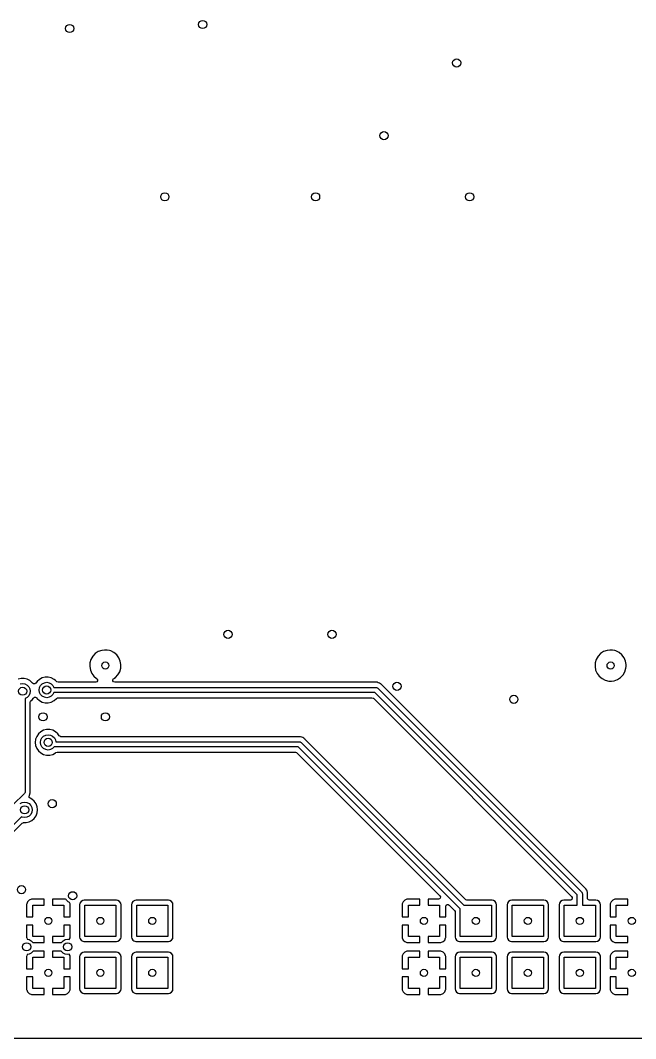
# Model space of a CAD drawing. Extents: x 0.02 to 3.98, y 0.02 to 3.98.
# Drawn here: x 1.575 to 2.759, y 0.022 to 1.982 of the extents above; entities that cross this region are included whole.
import ezdxf

# ---------------------------------------------------------------- set-up
doc = ezdxf.new("R2010")
doc.units = 0
doc.header["$MEASUREMENT"] = 0
doc.layers.add('BLACK', color=7, linetype='CONTINUOUS')

msp = doc.modelspace()

# ---------------------------------------------------------------- linework, layer by layer
at = {"layer": 'BLACK', "linetype": 'CONTINUOUS'}
for p, q in [((1.72531, 0.766867), (1.71947, 0.763032)), ((1.73187, 0.769255), (1.72531, 0.766867)), ((1.73706, 0.769862), (1.73187, 0.769255)), ((1.73187, 0.769255), (1.73187, 0.769255)), ((1.73187, 0.769255), (1.73187, 0.769255)), ((1.74229, 0.769862), (1.73706, 0.769862)), ((1.74666, 0.768827), (1.74229, 0.769862)), ((1.74908, 0.768252), (1.74666, 0.768827)), ((1.75532, 0.765119), (1.74908, 0.768252)), ((1.74908, 0.768252), (1.74908, 0.768252)), ((1.76067, 0.760632), (1.75532, 0.765119)), ((2.69771, 0.766867), (2.69187, 0.763032)), ((2.70427, 0.769255), (2.69771, 0.766867)), ((2.70946, 0.769862), (2.70427, 0.769255)), ((2.70427, 0.769255), (2.70427, 0.769255)), ((2.70427, 0.769255), (2.70427, 0.769255)), ((2.71469, 0.769862), (2.70946, 0.769862)), ((2.71906, 0.768827), (2.71469, 0.769862)), ((2.72148, 0.768252), (2.71906, 0.768827)), ((2.72772, 0.765119), (2.72148, 0.768252)), ((2.72148, 0.768252), (2.72148, 0.768252)), ((2.73307, 0.760632), (2.72772, 0.765119)), ((1.70919, 0.745221), (1.70879, 0.738252)), ((1.71119, 0.751909), (1.70919, 0.745221)), ((1.70919, 0.745221), (1.70919, 0.745221)), ((1.71468, 0.757954), (1.71119, 0.751909)), ((1.71947, 0.763032), (1.71468, 0.757954)), ((1.71468, 0.757954), (1.71468, 0.757954)), ((1.71947, 0.763032), (1.71947, 0.763032)), ((1.76484, 0.755033), (1.76067, 0.760632)), ((1.76067, 0.760632), (1.76067, 0.760632)), ((1.76619, 0.751909), (1.76484, 0.755033)), ((1.76484, 0.755033), (1.76484, 0.755033)), ((1.7676, 0.748623), (1.76619, 0.751909)), ((1.76881, 0.741748), (1.7676, 0.748623)), ((2.68159, 0.745221), (2.68119, 0.738252)), ((2.68359, 0.751909), (2.68159, 0.745221)), ((2.68159, 0.745221), (2.68159, 0.745221)), ((2.68708, 0.757954), (2.68359, 0.751909)), ((2.69187, 0.763032), (2.68708, 0.757954)), ((2.68708, 0.757954), (2.68708, 0.757954)), ((2.69187, 0.763032), (2.69187, 0.763032)), ((2.73724, 0.755033), (2.73307, 0.760632)), ((2.73307, 0.760632), (2.73307, 0.760632)), ((2.73859, 0.751909), (2.73724, 0.755033)), ((2.73724, 0.755033), (2.73724, 0.755033)), ((2.74, 0.748623), (2.73859, 0.751909)), ((2.74121, 0.741748), (2.74, 0.748623)), ((1.70879, 0.738252), (1.71, 0.731377)), ((1.71, 0.731377), (1.71276, 0.724967)), ((1.76292, 0.722046), (1.76641, 0.728092)), ((1.76641, 0.728092), (1.76841, 0.734779)), ((1.76841, 0.734779), (1.76861, 0.738252)), ((1.76861, 0.738252), (1.76881, 0.741748)), ((2.68119, 0.738252), (2.6824, 0.731377)), ((2.6824, 0.731377), (2.68516, 0.724967)), ((2.73532, 0.722046), (2.73881, 0.728092)), ((2.73881, 0.728092), (2.74081, 0.734779)), ((2.74081, 0.734779), (2.74101, 0.738252)), ((2.74101, 0.738252), (2.74121, 0.741748)), ((1.57654, 0.715177), (1.57073, 0.713746)), ((1.58252, 0.715177), (1.57654, 0.715177)), ((1.57654, 0.715177), (1.57654, 0.715177)), ((1.58832, 0.713746), (1.58252, 0.715177)), ((1.58252, 0.715177), (1.58252, 0.715177)), ((1.59362, 0.710967), (1.58832, 0.713746)), ((1.58832, 0.713746), (1.58832, 0.713746)), ((1.58832, 0.713746), (1.58832, 0.713746)), ((1.5981, 0.707001), (1.59362, 0.710967)), ((1.59873, 0.706078), (1.5981, 0.707001)), ((1.5981, 0.707001), (1.5981, 0.707001)), ((1.59884, 0.705926), (1.59873, 0.706078)), ((1.60083, 0.704557), (1.59884, 0.705926)), ((1.60515, 0.706078), (1.60323, 0.704615)), ((1.60742, 0.709363), (1.60515, 0.706078)), ((1.61189, 0.713329), (1.60742, 0.709363)), ((1.61719, 0.716108), (1.61189, 0.713329)), ((1.62299, 0.717539), (1.61719, 0.716108)), ((1.61731, 0.704858), (1.62142, 0.706955)), ((1.62142, 0.706955), (1.62598, 0.707677)), ((1.62897, 0.717539), (1.62299, 0.717539)), ((1.62299, 0.717539), (1.62299, 0.717539)), ((1.62598, 0.707677), (1.63055, 0.706955)), ((1.63478, 0.716108), (1.62897, 0.717539)), ((1.62897, 0.717539), (1.62897, 0.717539)), ((1.63055, 0.706955), (1.63466, 0.704858)), ((1.64008, 0.713329), (1.63478, 0.716108)), ((1.63478, 0.716108), (1.63478, 0.716108)), ((1.63478, 0.716108), (1.63478, 0.716108)), ((1.64274, 0.710967), (1.64008, 0.713329)), ((1.64455, 0.709363), (1.64274, 0.710967)), ((1.64471, 0.709187), (1.64455, 0.709363)), ((1.64472, 0.709197), (1.64471, 0.709187)), ((1.64546, 0.708441), (1.64472, 0.709197)), ((1.64775, 0.707697), (1.64546, 0.708441)), ((1.72018, 0.707697), (1.64775, 0.707697)), ((1.71276, 0.724967), (1.71276, 0.724967)), ((1.71276, 0.724967), (1.71693, 0.719368)), ((1.71693, 0.719368), (1.71693, 0.719368)), ((1.71693, 0.719368), (1.72193, 0.715177)), ((1.72036, 0.707701), (1.72018, 0.707697)), ((1.72262, 0.708551), (1.72036, 0.707701)), ((1.72193, 0.715177), (1.72228, 0.714881)), ((1.72228, 0.714881), (1.72228, 0.714881)), ((1.72228, 0.714881), (1.72232, 0.714851)), ((1.72232, 0.714851), (1.72234, 0.714826)), ((1.72234, 0.714826), (1.72245, 0.714735)), ((1.72245, 0.714735), (1.72243, 0.714713)), ((1.72243, 0.714713), (1.72383, 0.71297)), ((1.72394, 0.710564), (1.72262, 0.708551)), ((1.72383, 0.71297), (1.72394, 0.710564)), ((1.75334, 0.712799), (1.75476, 0.714748)), ((1.75334, 0.71039), (1.75334, 0.712799)), ((1.75476, 0.708441), (1.75334, 0.71039)), ((1.75476, 0.714748), (1.75491, 0.714851)), ((1.75705, 0.707697), (1.75476, 0.708441)), ((1.75491, 0.714851), (1.75813, 0.716968)), ((2.25933, 0.707697), (1.75705, 0.707697)), ((1.75813, 0.716968), (1.76292, 0.722046)), ((1.75813, 0.716968), (1.75813, 0.716968)), ((1.75813, 0.716968), (1.75813, 0.716968)), ((2.25941, 0.707699), (2.25933, 0.707697)), ((2.2613, 0.707777), (2.25941, 0.707699)), ((2.26153, 0.707786), (2.2613, 0.707777)), ((2.26184, 0.707748), (2.26153, 0.707786)), ((2.26153, 0.707786), (2.26153, 0.707786)), ((2.26153, 0.707786), (2.26153, 0.707786)), ((2.26214, 0.707697), (2.26184, 0.707748)), ((2.26415, 0.707008), (2.26214, 0.707697)), ((2.26422, 0.706984), (2.26415, 0.707008)), ((2.26626, 0.706378), (2.26422, 0.706984)), ((2.26654, 0.706242), (2.26626, 0.706378)), ((2.26681, 0.706095), (2.26654, 0.706242)), ((2.26848, 0.704792), (2.26681, 0.706095)), ((2.68516, 0.724967), (2.68516, 0.724967)), ((2.68516, 0.724967), (2.68933, 0.719368)), ((2.68933, 0.719368), (2.68933, 0.719368)), ((2.68933, 0.719368), (2.69468, 0.714881)), ((2.69468, 0.714881), (2.69468, 0.714881)), ((2.69468, 0.714881), (2.69468, 0.714881)), ((2.69468, 0.714881), (2.70092, 0.711748)), ((2.70092, 0.711748), (2.70771, 0.710138)), ((2.70771, 0.710138), (2.70771, 0.710138)), ((2.70771, 0.710138), (2.71294, 0.710138)), ((2.71294, 0.710138), (2.71813, 0.710745)), ((2.71294, 0.710138), (2.71294, 0.710138)), ((2.71813, 0.710745), (2.72469, 0.713132)), ((2.72469, 0.713132), (2.73053, 0.716968)), ((2.73053, 0.716968), (2.73532, 0.722046)), ((1.57497, 0.704592), (1.57953, 0.705315)), ((1.57953, 0.705315), (1.58409, 0.704592)), ((1.58409, 0.704592), (1.58821, 0.702495)), ((1.58821, 0.702495), (1.59147, 0.699229)), ((1.59147, 0.699229), (1.59357, 0.695113)), ((1.59357, 0.695113), (1.59429, 0.690551)), ((1.59429, 0.690551), (1.59357, 0.685989)), ((1.60323, 0.704615), (1.60083, 0.704557)), ((1.61122, 0.692913), (1.61194, 0.697476)), ((1.61194, 0.688351), (1.61122, 0.692913)), ((1.61194, 0.697476), (1.61404, 0.701591)), ((1.61404, 0.684235), (1.61194, 0.688351)), ((1.61404, 0.701591), (1.61731, 0.704858)), ((1.63466, 0.704858), (1.63793, 0.701591)), ((1.63793, 0.701591), (1.63984, 0.697835)), ((1.63984, 0.687992), (1.63793, 0.684235)), ((1.63984, 0.697835), (2.25967, 0.697835)), ((2.25764, 0.687992), (1.63984, 0.687992)), ((2.64705, 0.29858), (2.25764, 0.687992)), ((2.25967, 0.697835), (2.26054, 0.69771)), ((2.26054, 0.69771), (2.26072, 0.697722)), ((2.26072, 0.697722), (2.26081, 0.697671)), ((2.26081, 0.697671), (2.26106, 0.697635)), ((2.26106, 0.697635), (2.26209, 0.696977)), ((2.26209, 0.696977), (2.26315, 0.696393)), ((2.26315, 0.696393), (2.65545, 0.304099)), ((2.26854, 0.704745), (2.26848, 0.704792)), ((2.26886, 0.704518), (2.26854, 0.704745)), ((2.26926, 0.704233), (2.26886, 0.704518)), ((2.26939, 0.704101), (2.26926, 0.704233)), ((2.26926, 0.704233), (2.26926, 0.704233)), ((2.26926, 0.704233), (2.26926, 0.704233)), ((2.26957, 0.703941), (2.26939, 0.704101)), ((2.2707, 0.703064), (2.26957, 0.703941)), ((2.27099, 0.702621), (2.2707, 0.703064)), ((2.2715, 0.701997), (2.27099, 0.702621)), ((2.66218, 0.311316), (2.2715, 0.701997)), ((1.58821, 0.678607), (1.58445, 0.676693)), ((1.58445, 0.676693), (1.58445, 0.497215)), ((1.59147, 0.681873), (1.58821, 0.678607)), ((1.59357, 0.685989), (1.59147, 0.681873)), ((1.59431, 0.668994), (1.59506, 0.671285)), ((1.59431, 0.592126), (1.59431, 0.668994)), ((1.59506, 0.671285), (1.59562, 0.671911)), ((1.59562, 0.671911), (1.5981, 0.674101)), ((1.5981, 0.674101), (1.60036, 0.677387)), ((1.60036, 0.677387), (1.60228, 0.678849)), ((1.60228, 0.678849), (1.60469, 0.678907)), ((1.60469, 0.678907), (1.60667, 0.677539)), ((1.60667, 0.677539), (1.60678, 0.677387)), ((1.60678, 0.677387), (1.60742, 0.676463)), ((1.60742, 0.676463), (1.60742, 0.676463)), ((1.60742, 0.676463), (1.60742, 0.676463)), ((1.60742, 0.676463), (1.61189, 0.672498)), ((1.61189, 0.672498), (1.61719, 0.669719)), ((1.61731, 0.680969), (1.61404, 0.684235)), ((1.61719, 0.669719), (1.62299, 0.668287)), ((1.62142, 0.678872), (1.61731, 0.680969)), ((1.62598, 0.67815), (1.62142, 0.678872)), ((1.62299, 0.668287), (1.62299, 0.668287)), ((1.62299, 0.668287), (1.62897, 0.668287)), ((1.63055, 0.678872), (1.62598, 0.67815)), ((1.62897, 0.668287), (1.63478, 0.669719)), ((1.62897, 0.668287), (1.62897, 0.668287)), ((1.63466, 0.680969), (1.63055, 0.678872)), ((1.63793, 0.684235), (1.63466, 0.680969)), ((1.63478, 0.669719), (1.64008, 0.672498)), ((1.64008, 0.672498), (1.64455, 0.676463)), ((1.64455, 0.676464), (1.64471, 0.67664)), ((1.64455, 0.676463), (1.64455, 0.676464)), ((1.64471, 0.67664), (1.64475, 0.676605)), ((1.64475, 0.676605), (1.64645, 0.677909)), ((1.64645, 0.677909), (1.64775, 0.67813)), ((1.64775, 0.67813), (2.25194, 0.67813)), ((2.25194, 0.67813), (2.25423, 0.677386)), ((2.25423, 0.677386), (2.25469, 0.676988)), ((2.25469, 0.676988), (2.63604, 0.295637)), ((1.61017, 0.608576), (1.60677, 0.603654)), ((1.61465, 0.612542), (1.61017, 0.608576)), ((1.61994, 0.615321), (1.61465, 0.612542)), ((1.62575, 0.616752), (1.61994, 0.615321)), ((1.63173, 0.616752), (1.62575, 0.616752)), ((1.62575, 0.616752), (1.62575, 0.616752)), ((1.63754, 0.615321), (1.63173, 0.616752)), ((1.63173, 0.616752), (1.63173, 0.616752)), ((1.64283, 0.612542), (1.63754, 0.615321)), ((1.63754, 0.615321), (1.63754, 0.615321)), ((1.63754, 0.615321), (1.63754, 0.615321)), ((1.64731, 0.608576), (1.64283, 0.612542)), ((1.64283, 0.612542), (1.64283, 0.612542)), ((1.65, 0.604675), (1.64731, 0.608576)), ((1.59431, 0.497561), (1.59431, 0.592126)), ((1.60465, 0.598063), (1.60393, 0.592126)), ((1.60393, 0.592126), (1.60393, 0.592126)), ((1.60393, 0.592126), (1.60465, 0.586189)), ((1.60677, 0.603654), (1.60465, 0.598063)), ((1.60465, 0.598063), (1.60465, 0.598063)), ((1.61398, 0.592126), (1.6147, 0.596688)), ((1.6147, 0.587564), (1.61398, 0.592126)), ((1.6147, 0.596688), (1.6168, 0.600804)), ((1.6168, 0.600804), (1.62006, 0.60407)), ((1.62006, 0.60407), (1.62418, 0.606167)), ((1.62418, 0.606167), (1.62874, 0.60689)), ((1.62874, 0.60689), (1.6333, 0.606167)), ((1.6333, 0.606167), (1.63742, 0.60407)), ((1.63742, 0.60407), (1.64068, 0.600804)), ((1.64068, 0.600804), (1.64278, 0.596688)), ((1.64278, 0.596688), (1.64335, 0.593129)), ((1.64335, 0.593129), (2.11219, 0.593129)), ((1.65092, 0.603736), (1.65, 0.604675)), ((1.65321, 0.602992), (1.65092, 0.603736)), ((2.11184, 0.602992), (1.65321, 0.602992)), ((2.11192, 0.602993), (2.11184, 0.602992)), ((2.11381, 0.603071), (2.11192, 0.602993)), ((2.11219, 0.593129), (2.11306, 0.593004)), ((2.11306, 0.593004), (2.11323, 0.593017)), ((2.11323, 0.593017), (2.11333, 0.592966)), ((2.11333, 0.592966), (2.11357, 0.59293)), ((2.11357, 0.59293), (2.1146, 0.592272)), ((2.11404, 0.603081), (2.11381, 0.603071)), ((2.11435, 0.603043), (2.11404, 0.603081)), ((2.11404, 0.603081), (2.11404, 0.603081)), ((2.11404, 0.603081), (2.11404, 0.603081)), ((2.11465, 0.602992), (2.11435, 0.603043)), ((2.1146, 0.592272), (2.11567, 0.591688)), ((2.11666, 0.602303), (2.11465, 0.602992)), ((2.11567, 0.591688), (2.42893, 0.278425)), ((2.11674, 0.602278), (2.11666, 0.602303)), ((2.11877, 0.601673), (2.11674, 0.602278)), ((2.11905, 0.601537), (2.11877, 0.601673)), ((2.11932, 0.60139), (2.11905, 0.601537)), ((2.12099, 0.600087), (2.11932, 0.60139)), ((2.12106, 0.600039), (2.12099, 0.600087)), ((2.12137, 0.599813), (2.12106, 0.600039)), ((2.12177, 0.599528), (2.12137, 0.599813)), ((2.1219, 0.599396), (2.12177, 0.599528)), ((2.12177, 0.599528), (2.12177, 0.599528)), ((2.12177, 0.599528), (2.12177, 0.599528)), ((2.12209, 0.599236), (2.1219, 0.599396)), ((2.12321, 0.598359), (2.12209, 0.599236)), ((2.1235, 0.597916), (2.12321, 0.598359)), ((2.12401, 0.597292), (2.1235, 0.597916)), ((2.2782, 0.443103), (2.12401, 0.597292)), ((1.60465, 0.586189), (1.60465, 0.586189)), ((1.60465, 0.586189), (1.60677, 0.580598)), ((1.60677, 0.580598), (1.61017, 0.575676)), ((1.61017, 0.575676), (1.61017, 0.575676)), ((1.61017, 0.575676), (1.61017, 0.575676)), ((1.61017, 0.575676), (1.61465, 0.57171)), ((1.61465, 0.57171), (1.61994, 0.568931)), ((1.6168, 0.583448), (1.6147, 0.587564)), ((1.62006, 0.580182), (1.6168, 0.583448)), ((1.61994, 0.568931), (1.62575, 0.5675)), ((1.62418, 0.578085), (1.62006, 0.580182)), ((1.62874, 0.577362), (1.62418, 0.578085)), ((1.6333, 0.578085), (1.62874, 0.577362)), ((1.63173, 0.5675), (1.63754, 0.568931)), ((1.63742, 0.580182), (1.6333, 0.578085)), ((1.64052, 0.583287), (1.63742, 0.580182)), ((1.63754, 0.568931), (1.64283, 0.57171)), ((2.11015, 0.583287), (1.64052, 0.583287)), ((1.64283, 0.57171), (1.64366, 0.572445)), ((1.64366, 0.572445), (1.64587, 0.573407)), ((1.64587, 0.573407), (1.64625, 0.573425)), ((1.64625, 0.573425), (2.10445, 0.573425)), ((2.10445, 0.573425), (2.10674, 0.57268)), ((2.10674, 0.57268), (2.1072, 0.572283)), ((2.1072, 0.572283), (2.3826, 0.29689)), ((2.42197, 0.271466), (2.11015, 0.583287)), ((1.62575, 0.5675), (1.62575, 0.5675)), ((1.62575, 0.5675), (1.63173, 0.5675)), ((1.63173, 0.5675), (1.63173, 0.5675)), ((1.58301, 0.493735), (1.56085, 0.471574)), ((1.58359, 0.494804), (1.58301, 0.493735)), ((1.58425, 0.495828), (1.58359, 0.494804)), ((1.58428, 0.496074), (1.58425, 0.495828)), ((1.58434, 0.496169), (1.58428, 0.496074)), ((1.58445, 0.497215), (1.58432, 0.496345)), ((1.58432, 0.496345), (1.58434, 0.496169)), ((1.59256, 0.489797), (1.59286, 0.490353)), ((1.59286, 0.490353), (1.59299, 0.490632)), ((1.59299, 0.490632), (1.5936, 0.492666)), ((1.5936, 0.492666), (1.59362, 0.492741)), ((1.59362, 0.492741), (1.5937, 0.492962)), ((1.5937, 0.492962), (1.59431, 0.494748)), ((1.59431, 0.497482), (1.59431, 0.497561)), ((1.5944, 0.495361), (1.59431, 0.497482)), ((1.59431, 0.494748), (1.59436, 0.495054)), ((1.59431, 0.494748), (1.59431, 0.494748)), ((1.59436, 0.495054), (1.5944, 0.495361)), ((1.5944, 0.495361), (1.5944, 0.495361)), ((1.57479, 0.474149), (1.5789, 0.476246)), ((1.5789, 0.476246), (1.58346, 0.476969)), ((1.58346, 0.476969), (1.58803, 0.476246)), ((1.58803, 0.476246), (1.59214, 0.474149)), ((1.59209, 0.488531), (1.59263, 0.489757)), ((1.59244, 0.486148), (1.59209, 0.488531)), ((1.59214, 0.474149), (1.59541, 0.470883)), ((1.59412, 0.484424), (1.59244, 0.486148)), ((1.59263, 0.489757), (1.59256, 0.489797)), ((1.59756, 0.48262), (1.59412, 0.484424)), ((1.59541, 0.470883), (1.59751, 0.466767)), ((1.60203, 0.478655), (1.59756, 0.48262)), ((1.60373, 0.476194), (1.60203, 0.478655)), ((1.60543, 0.473733), (1.60373, 0.476194)), ((1.60755, 0.468141), (1.60543, 0.473733)), ((1.59541, 0.453527), (1.59214, 0.450261)), ((1.59751, 0.457642), (1.59541, 0.453527)), ((1.59751, 0.466767), (1.59823, 0.462205)), ((1.59823, 0.462205), (1.59751, 0.457642)), ((1.60543, 0.450676), (1.60755, 0.456268)), ((1.60818, 0.462961), (1.60755, 0.468141)), ((1.60755, 0.468141), (1.60755, 0.468141)), ((1.60755, 0.456268), (1.60827, 0.462205)), ((1.60827, 0.462205), (1.60818, 0.462961)), ((1.57723, 0.449014), (1.53976, 0.411538)), ((1.54697, 0.404808), (1.5786, 0.436437)), ((1.5789, 0.448164), (1.57723, 0.449014)), ((1.5786, 0.436437), (1.58075, 0.437531)), ((1.58346, 0.447441), (1.5789, 0.448164)), ((1.58075, 0.437531), (1.58136, 0.437579)), ((1.58136, 0.437579), (1.58645, 0.437579)), ((1.58803, 0.448164), (1.58346, 0.447441)), ((1.58645, 0.437579), (1.59226, 0.43901)), ((1.58645, 0.437579), (1.58645, 0.437579)), ((1.59214, 0.450261), (1.58803, 0.448164)), ((1.59226, 0.43901), (1.59756, 0.441789)), ((1.59756, 0.441789), (1.60203, 0.445755)), ((1.60203, 0.445755), (1.60543, 0.450676)), ((2.43187, 0.289429), (2.2782, 0.443103)), ((2.3826, 0.29689), (2.38369, 0.294744)), ((2.38369, 0.294744), (2.38331, 0.292364)), ((2.63604, 0.295637), (2.63714, 0.293491)), ((2.64705, 0.278425), (2.64705, 0.29858)), ((2.65545, 0.304099), (2.65598, 0.303395)), ((2.65598, 0.303395), (2.65611, 0.303279)), ((2.65611, 0.303279), (2.65614, 0.303176)), ((2.65614, 0.303176), (2.65629, 0.302977)), ((2.65629, 0.302977), (2.65655, 0.301787)), ((2.65655, 0.301787), (2.65689, 0.300619)), ((2.65689, 0.300619), (2.65689, 0.278425)), ((2.66223, 0.311262), (2.66218, 0.311316)), ((2.6637, 0.309917), (2.66223, 0.311262)), ((2.6638, 0.309825), (2.6637, 0.309917)), ((2.66399, 0.309579), (2.6638, 0.309825)), ((2.66417, 0.309328), (2.66399, 0.309579)), ((2.6651, 0.307422), (2.66417, 0.309328)), ((2.66417, 0.309328), (2.66417, 0.309328)), ((2.66514, 0.30735), (2.6651, 0.307422)), ((2.66614, 0.305485), (2.66514, 0.30735)), ((2.66625, 0.305192), (2.66614, 0.305485)), ((2.66633, 0.304896), (2.66625, 0.305192)), ((2.66633, 0.304895), (2.66633, 0.304896)), ((2.66647, 0.30378), (2.66633, 0.304895)), ((2.6666, 0.30279), (2.66647, 0.30378)), ((2.66661, 0.302712), (2.6666, 0.30279)), ((2.66673, 0.301972), (2.66661, 0.302712)), ((2.66675, 0.301844), (2.66673, 0.301972)), ((2.66675, 0.301658), (2.66675, 0.301844)), ((2.66677, 0.301417), (2.66675, 0.301658)), ((2.66675, 0.298681), (2.66683, 0.299481)), ((2.66675, 0.292185), (2.66675, 0.298681)), ((2.66694, 0.299999), (2.66677, 0.301417)), ((2.66683, 0.299481), (2.66689, 0.299752)), ((2.66689, 0.299752), (2.66694, 0.299999)), ((1.58744, 0.281176), (1.58732, 0.280189)), ((1.58732, 0.280189), (1.58732, 0.256299)), ((1.58922, 0.285216), (1.58744, 0.281176)), ((1.59234, 0.288338), (1.58922, 0.285216)), ((1.59638, 0.290122), (1.59234, 0.288338)), ((1.59737, 0.290236), (1.59638, 0.290122)), ((1.62126, 0.290236), (1.59737, 0.290236)), ((1.59737, 0.290236), (1.59737, 0.290236)), ((1.59913, 0.256299), (1.59913, 0.278425)), ((1.59913, 0.278425), (1.62126, 0.278425)), ((1.62126, 0.278425), (1.62126, 0.290236)), ((1.6609, 0.290236), (1.63701, 0.290236)), ((1.63701, 0.290236), (1.63701, 0.278425)), ((1.63701, 0.278425), (1.65913, 0.278425)), ((1.65913, 0.278425), (1.65913, 0.256299)), ((1.66188, 0.290122), (1.6609, 0.290236)), ((1.66338, 0.28946), (1.66188, 0.290122)), ((1.66404, 0.288172), (1.66338, 0.28946)), ((1.66731, 0.284906), (1.66404, 0.288172)), ((1.66973, 0.283672), (1.66731, 0.284906)), ((1.67083, 0.281176), (1.66973, 0.283672)), ((1.67094, 0.280189), (1.67083, 0.281176)), ((1.67094, 0.256299), (1.67094, 0.280189)), ((1.67094, 0.280189), (1.67094, 0.280189)), ((1.68984, 0.282273), (1.68927, 0.279397)), ((1.68927, 0.279397), (1.68927, 0.279397)), ((1.68927, 0.279397), (1.68927, 0.217454)), ((1.69202, 0.285535), (1.68984, 0.282273)), ((1.68984, 0.282273), (1.68984, 0.282273)), ((1.69529, 0.287715), (1.69202, 0.285536)), ((1.69202, 0.285536), (1.69202, 0.285535)), ((1.69816, 0.288287), (1.69529, 0.287715)), ((1.69529, 0.287715), (1.69529, 0.287715)), ((1.76011, 0.288287), (1.69816, 0.288287)), ((1.69816, 0.288287), (1.69816, 0.288287)), ((1.69816, 0.288287), (1.69816, 0.288287)), ((1.69913, 0.218425), (1.69913, 0.278425)), ((1.69913, 0.278425), (1.75913, 0.278425)), ((1.75913, 0.278425), (1.75913, 0.218425)), ((1.76298, 0.287715), (1.76011, 0.288287)), ((1.76011, 0.288287), (1.76011, 0.288287)), ((1.76624, 0.285536), (1.76298, 0.287715)), ((1.76298, 0.287715), (1.76298, 0.287715)), ((1.76298, 0.287715), (1.76298, 0.287715)), ((1.76298, 0.287715), (1.76298, 0.287715)), ((1.76624, 0.285535), (1.76624, 0.285536)), ((1.76842, 0.282273), (1.76624, 0.285535)), ((1.769, 0.279397), (1.76842, 0.282273)), ((1.769, 0.217454), (1.769, 0.279397)), ((1.78984, 0.282273), (1.78927, 0.279397)), ((1.78927, 0.279397), (1.78927, 0.279397)), ((1.78927, 0.279397), (1.78927, 0.217454)), ((1.79202, 0.285535), (1.78984, 0.282273)), ((1.78984, 0.282273), (1.78984, 0.282273)), ((1.79529, 0.287715), (1.79202, 0.285536)), ((1.79202, 0.285536), (1.79202, 0.285535)), ((1.79816, 0.288287), (1.79529, 0.287715)), ((1.79529, 0.287715), (1.79529, 0.287715)), ((1.86011, 0.288287), (1.79816, 0.288287)), ((1.79816, 0.288287), (1.79816, 0.288287)), ((1.79816, 0.288287), (1.79816, 0.288287)), ((1.79913, 0.218425), (1.79913, 0.278425)), ((1.79913, 0.278425), (1.85913, 0.278425)), ((1.85913, 0.278425), (1.85913, 0.218425)), ((1.86298, 0.287715), (1.86011, 0.288287)), ((1.86011, 0.288287), (1.86011, 0.288287)), ((1.86624, 0.285536), (1.86298, 0.287715)), ((1.86298, 0.287715), (1.86298, 0.287715)), ((1.86298, 0.287715), (1.86298, 0.287715)), ((1.86298, 0.287715), (1.86298, 0.287715)), ((1.86624, 0.285535), (1.86624, 0.285536)), ((1.86842, 0.282273), (1.86624, 0.285535)), ((1.869, 0.279397), (1.86842, 0.282273)), ((1.869, 0.217454), (1.869, 0.279397)), ((2.31027, 0.281176), (2.31016, 0.280189)), ((2.31016, 0.280189), (2.31016, 0.256299)), ((2.31206, 0.285216), (2.31027, 0.281176)), ((2.31518, 0.288338), (2.31206, 0.285216)), ((2.31922, 0.290122), (2.31518, 0.288338)), ((2.32021, 0.290236), (2.31922, 0.290122)), ((2.34409, 0.290236), (2.32021, 0.290236)), ((2.32021, 0.290236), (2.32021, 0.290236)), ((2.32197, 0.256299), (2.32197, 0.278425)), ((2.32197, 0.278425), (2.34409, 0.278425)), ((2.34409, 0.278425), (2.34409, 0.290236)), ((2.34409, 0.290236), (2.34409, 0.290236)), ((2.37984, 0.290236), (2.35984, 0.290236)), ((2.35984, 0.290236), (2.35984, 0.290236)), ((2.35984, 0.290236), (2.35984, 0.278425)), ((2.35984, 0.278425), (2.38197, 0.278425)), ((2.38161, 0.290661), (2.37984, 0.290236)), ((2.38331, 0.292364), (2.38161, 0.290661)), ((2.38197, 0.278425), (2.38197, 0.256299)), ((2.39378, 0.276297), (2.39452, 0.278588)), ((2.39378, 0.256299), (2.39378, 0.276297)), ((2.39452, 0.278588), (2.39647, 0.280004)), ((2.39647, 0.280004), (2.39888, 0.280004)), ((2.39888, 0.280004), (2.40043, 0.279054)), ((2.40043, 0.279054), (2.41096, 0.268522)), ((2.42893, 0.278425), (2.48197, 0.278425)), ((2.43234, 0.289032), (2.43187, 0.289429)), ((2.43463, 0.288287), (2.43234, 0.289032)), ((2.48294, 0.288287), (2.43463, 0.288287)), ((2.48197, 0.278425), (2.48197, 0.218425)), ((2.48582, 0.287715), (2.48294, 0.288287)), ((2.48294, 0.288287), (2.48294, 0.288287)), ((2.48294, 0.288287), (2.48294, 0.288287)), ((2.48908, 0.285536), (2.48582, 0.287715)), ((2.48582, 0.287715), (2.48582, 0.287715)), ((2.48582, 0.287715), (2.48582, 0.287715)), ((2.48582, 0.287715), (2.48582, 0.287715)), ((2.48908, 0.285535), (2.48908, 0.285536)), ((2.49126, 0.282273), (2.48908, 0.285535)), ((2.49183, 0.279397), (2.49126, 0.282273)), ((2.49183, 0.217454), (2.49183, 0.279397)), ((2.51268, 0.282273), (2.51211, 0.279397)), ((2.51211, 0.279397), (2.51211, 0.279397)), ((2.51211, 0.279397), (2.51211, 0.217454)), ((2.51486, 0.285535), (2.51268, 0.282273)), ((2.51268, 0.282273), (2.51268, 0.282273)), ((2.51812, 0.287715), (2.51486, 0.285536)), ((2.51486, 0.285536), (2.51486, 0.285535)), ((2.521, 0.288287), (2.51812, 0.287715)), ((2.51812, 0.287715), (2.51812, 0.287715)), ((2.58294, 0.288287), (2.521, 0.288287)), ((2.521, 0.288287), (2.521, 0.288287)), ((2.521, 0.288287), (2.521, 0.288287)), ((2.52197, 0.218425), (2.52197, 0.278425)), ((2.52197, 0.278425), (2.58197, 0.278425)), ((2.58197, 0.278425), (2.58197, 0.218425)), ((2.58582, 0.287715), (2.58294, 0.288287)), ((2.58294, 0.288287), (2.58294, 0.288287)), ((2.58908, 0.285536), (2.58582, 0.287715)), ((2.58582, 0.287715), (2.58582, 0.287715)), ((2.58582, 0.287715), (2.58582, 0.287715)), ((2.58582, 0.287715), (2.58582, 0.287715)), ((2.58908, 0.285535), (2.58908, 0.285536)), ((2.59126, 0.282273), (2.58908, 0.285535)), ((2.59183, 0.279397), (2.59126, 0.282273)), ((2.59183, 0.217454), (2.59183, 0.279397)), ((2.61268, 0.282273), (2.61211, 0.279397)), ((2.61211, 0.279397), (2.61211, 0.279397)), ((2.61211, 0.279397), (2.61211, 0.217454)), ((2.61486, 0.285535), (2.61268, 0.282273)), ((2.61268, 0.282273), (2.61268, 0.282273)), ((2.61812, 0.287715), (2.61486, 0.285536)), ((2.61486, 0.285536), (2.61486, 0.285535)), ((2.621, 0.288287), (2.61812, 0.287715)), ((2.61812, 0.287715), (2.61812, 0.287715)), ((2.63329, 0.288287), (2.621, 0.288287)), ((2.621, 0.288287), (2.621, 0.288287)), ((2.621, 0.288287), (2.621, 0.288287)), ((2.62197, 0.218425), (2.62197, 0.278425)), ((2.62197, 0.278425), (2.64705, 0.278425)), ((2.63449, 0.288478), (2.63329, 0.288287)), ((2.63644, 0.289894), (2.63449, 0.288478)), ((2.63719, 0.292185), (2.63644, 0.289894)), ((2.63714, 0.293491), (2.63719, 0.292881)), ((2.63719, 0.292881), (2.63719, 0.292185)), ((2.65689, 0.278425), (2.68197, 0.278425)), ((2.66694, 0.290981), (2.66675, 0.292185)), ((2.66836, 0.289032), (2.66694, 0.290981)), ((2.67065, 0.288287), (2.66836, 0.289032)), ((2.68294, 0.288287), (2.67065, 0.288287)), ((2.68197, 0.278425), (2.68197, 0.218425)), ((2.68582, 0.287715), (2.68294, 0.288287)), ((2.68294, 0.288287), (2.68294, 0.288287)), ((2.68294, 0.288287), (2.68294, 0.288287)), ((2.68908, 0.285536), (2.68582, 0.287715)), ((2.68582, 0.287715), (2.68582, 0.287715)), ((2.68582, 0.287715), (2.68582, 0.287715)), ((2.68582, 0.287715), (2.68582, 0.287715)), ((2.68908, 0.285535), (2.68908, 0.285536)), ((2.69126, 0.282273), (2.68908, 0.285535)), ((2.69183, 0.279397), (2.69126, 0.282273)), ((2.69183, 0.256299), (2.69183, 0.279397)), ((2.71027, 0.281176), (2.71016, 0.280189)), ((2.71016, 0.280189), (2.71016, 0.256299)), ((2.71206, 0.285216), (2.71027, 0.281176)), ((2.71518, 0.288338), (2.71206, 0.285216)), ((2.71922, 0.290122), (2.71518, 0.288338)), ((2.7202, 0.290236), (2.71922, 0.290122)), ((2.72021, 0.290236), (2.7202, 0.290236)), ((2.74409, 0.290236), (2.72021, 0.290236)), ((2.72197, 0.256299), (2.72197, 0.278425)), ((2.72197, 0.278425), (2.74409, 0.278425)), ((2.74409, 0.278425), (2.74409, 0.290236)), ((2.74409, 0.290236), (2.74409, 0.290236)), ((1.58732, 0.256299), (1.59913, 0.256299)), ((1.58732, 0.256299), (1.58732, 0.256299)), ((1.65913, 0.256299), (1.67094, 0.256299)), ((1.67094, 0.256299), (1.67094, 0.256299)), ((2.31016, 0.256299), (2.31016, 0.256299)), ((2.31016, 0.256299), (2.32197, 0.256299)), ((2.38197, 0.256299), (2.39378, 0.256299)), ((2.39378, 0.256299), (2.39378, 0.256299)), ((2.41096, 0.268522), (2.41206, 0.266376)), ((2.41206, 0.266376), (2.41211, 0.265766)), ((2.41211, 0.265766), (2.41211, 0.217454)), ((2.42197, 0.218425), (2.42197, 0.271466)), ((2.69183, 0.217454), (2.69183, 0.256299)), ((2.71016, 0.256299), (2.72197, 0.256299)), ((2.71016, 0.256299), (2.71016, 0.256299)), ((1.58732, 0.240551), (1.58732, 0.240551)), ((1.58732, 0.240551), (1.58732, 0.216662)), ((1.59913, 0.240551), (1.58732, 0.240551)), ((1.59913, 0.218425), (1.59913, 0.240551)), ((1.67094, 0.240551), (1.65913, 0.240551)), ((1.65913, 0.240551), (1.65913, 0.218425)), ((1.67094, 0.240551), (1.67094, 0.240551)), ((1.67094, 0.217454), (1.67094, 0.240551)), ((2.31016, 0.240551), (2.31016, 0.240551)), ((2.31016, 0.240551), (2.31016, 0.216662)), ((2.32197, 0.240551), (2.31016, 0.240551)), ((2.32197, 0.218425), (2.32197, 0.240551)), ((2.39378, 0.240551), (2.38197, 0.240551)), ((2.38197, 0.240551), (2.38197, 0.218425)), ((2.39378, 0.216662), (2.39378, 0.240551)), ((2.39378, 0.240551), (2.39378, 0.240551)), ((2.71016, 0.240551), (2.71016, 0.240551)), ((2.71016, 0.240551), (2.71016, 0.216662)), ((2.72197, 0.240551), (2.71016, 0.240551)), ((2.72197, 0.218425), (2.72197, 0.240551)), ((1.58732, 0.216662), (1.58744, 0.215674)), ((1.58744, 0.215674), (1.58862, 0.212996)), ((1.62126, 0.218425), (1.59913, 0.218425)), ((1.62126, 0.206614), (1.62126, 0.218425)), ((1.65913, 0.218425), (1.63701, 0.218425)), ((1.63701, 0.218425), (1.63701, 0.206614)), ((1.6695, 0.212657), (1.67083, 0.215674)), ((1.67083, 0.215674), (1.67094, 0.216662)), ((1.67094, 0.216662), (1.67094, 0.217454)), ((1.67094, 0.216662), (1.67094, 0.216662)), ((1.68927, 0.217454), (1.68927, 0.217453)), ((1.68927, 0.217453), (1.68984, 0.214577)), ((1.75913, 0.218425), (1.69913, 0.218425)), ((1.76842, 0.214577), (1.769, 0.217454)), ((1.769, 0.217454), (1.769, 0.217454)), ((1.78927, 0.217454), (1.78927, 0.217453)), ((1.78927, 0.217453), (1.78984, 0.214577)), ((1.85913, 0.218425), (1.79913, 0.218425)), ((1.86842, 0.214577), (1.869, 0.217454)), ((2.31016, 0.216662), (2.31027, 0.215674)), ((2.31027, 0.215674), (2.31206, 0.211635)), ((2.34409, 0.218425), (2.32197, 0.218425)), ((2.34409, 0.206614), (2.34409, 0.218425)), ((2.38197, 0.218425), (2.35984, 0.218425)), ((2.35984, 0.218425), (2.35984, 0.206614)), ((2.39188, 0.211635), (2.39366, 0.215674)), ((2.39366, 0.215674), (2.39378, 0.216662)), ((2.39378, 0.216662), (2.39378, 0.216662)), ((2.41211, 0.217454), (2.41211, 0.217453)), ((2.41211, 0.217453), (2.41268, 0.214577)), ((2.48197, 0.218425), (2.42197, 0.218425)), ((2.49126, 0.214577), (2.49183, 0.217454)), ((2.49183, 0.217454), (2.49183, 0.217454)), ((2.51211, 0.217454), (2.51211, 0.217453)), ((2.51211, 0.217453), (2.51268, 0.214577)), ((2.58197, 0.218425), (2.52197, 0.218425)), ((2.59126, 0.214577), (2.59183, 0.217454)), ((2.61211, 0.217454), (2.61211, 0.217453)), ((2.61211, 0.217453), (2.61268, 0.214577)), ((2.68197, 0.218425), (2.62197, 0.218425)), ((2.69126, 0.214577), (2.69183, 0.217454)), ((2.71016, 0.216662), (2.71027, 0.215674)), ((2.71027, 0.215674), (2.71206, 0.211635)), ((2.74409, 0.218425), (2.72197, 0.218425)), ((2.74409, 0.206614), (2.74409, 0.218425)), ((1.58862, 0.212996), (1.59196, 0.212466)), ((1.59196, 0.212466), (1.59608, 0.210369)), ((1.59608, 0.210369), (1.59935, 0.207103)), ((1.59935, 0.207103), (1.59959, 0.206614)), ((1.59959, 0.206614), (1.62126, 0.206614)), ((1.62126, 0.206614), (1.62126, 0.206614)), ((1.63701, 0.206614), (1.63701, 0.206614)), ((1.63701, 0.206614), (1.65395, 0.206614)), ((1.65395, 0.206614), (1.6542, 0.207103)), ((1.6542, 0.207103), (1.65746, 0.210369)), ((1.65746, 0.210369), (1.66158, 0.212466)), ((1.66158, 0.212466), (1.66614, 0.213189)), ((1.66614, 0.213189), (1.6695, 0.212657)), ((1.68984, 0.214577), (1.68984, 0.214577)), ((1.68984, 0.214577), (1.69202, 0.211315)), ((1.69202, 0.211315), (1.69202, 0.211315)), ((1.69202, 0.211315), (1.69392, 0.21005)), ((1.69392, 0.21005), (1.69529, 0.209135)), ((1.69529, 0.209135), (1.69739, 0.208716)), ((1.69739, 0.208716), (1.69816, 0.208563)), ((1.69816, 0.208563), (1.69816, 0.208563)), ((1.69816, 0.208563), (1.69816, 0.208563)), ((1.69816, 0.208563), (1.69816, 0.208563)), ((1.69816, 0.208563), (1.76011, 0.208563)), ((1.76011, 0.208563), (1.76298, 0.209135)), ((1.76011, 0.208563), (1.76011, 0.208563)), ((1.76298, 0.209135), (1.76624, 0.211315)), ((1.76624, 0.211315), (1.76842, 0.214577)), ((1.78984, 0.214577), (1.78984, 0.214577)), ((1.78984, 0.214577), (1.79202, 0.211315)), ((1.79202, 0.211315), (1.79202, 0.211315)), ((1.79202, 0.211315), (1.79392, 0.21005)), ((1.79392, 0.21005), (1.79529, 0.209135)), ((1.79529, 0.209135), (1.79739, 0.208716)), ((1.79739, 0.208716), (1.79816, 0.208563)), ((1.79816, 0.208563), (1.79816, 0.208563)), ((1.79816, 0.208563), (1.79816, 0.208563)), ((1.79816, 0.208563), (1.79816, 0.208563)), ((1.79816, 0.208563), (1.86011, 0.208563)), ((1.86011, 0.208563), (1.86298, 0.209135)), ((1.86011, 0.208563), (1.86011, 0.208563)), ((1.86298, 0.209135), (1.86624, 0.211315)), ((1.86624, 0.211315), (1.86842, 0.214577)), ((2.31206, 0.211635), (2.31518, 0.208512)), ((2.31518, 0.208512), (2.31922, 0.206729)), ((2.31922, 0.206729), (2.3202, 0.206614)), ((2.3202, 0.206614), (2.34409, 0.206614)), ((2.34409, 0.206614), (2.34409, 0.206614)), ((2.35984, 0.206614), (2.35984, 0.206614)), ((2.35984, 0.206614), (2.38373, 0.206614)), ((2.38373, 0.206614), (2.38472, 0.206729)), ((2.38373, 0.206614), (2.38373, 0.206614)), ((2.38472, 0.206729), (2.38876, 0.208512)), ((2.38876, 0.208512), (2.39188, 0.211635)), ((2.41268, 0.214577), (2.41268, 0.214577)), ((2.41268, 0.214577), (2.41486, 0.211315)), ((2.41486, 0.211315), (2.41486, 0.211315)), ((2.41486, 0.211315), (2.41675, 0.21005)), ((2.41675, 0.21005), (2.41812, 0.209135)), ((2.41812, 0.209135), (2.42023, 0.208716)), ((2.42023, 0.208716), (2.421, 0.208563)), ((2.421, 0.208563), (2.421, 0.208563)), ((2.421, 0.208563), (2.421, 0.208563)), ((2.421, 0.208563), (2.421, 0.208563)), ((2.421, 0.208563), (2.48294, 0.208563)), ((2.48294, 0.208563), (2.48582, 0.209135)), ((2.48294, 0.208563), (2.48294, 0.208563)), ((2.48582, 0.209135), (2.48908, 0.211315)), ((2.48908, 0.211315), (2.49126, 0.214577)), ((2.51268, 0.214577), (2.51268, 0.214577)), ((2.51268, 0.214577), (2.51486, 0.211315)), ((2.51486, 0.211315), (2.51486, 0.211315)), ((2.51486, 0.211315), (2.51675, 0.21005)), ((2.51675, 0.21005), (2.51812, 0.209135)), ((2.51812, 0.209135), (2.52023, 0.208716)), ((2.52023, 0.208716), (2.521, 0.208563)), ((2.521, 0.208563), (2.521, 0.208563)), ((2.521, 0.208563), (2.521, 0.208563)), ((2.521, 0.208563), (2.521, 0.208563)), ((2.521, 0.208563), (2.58294, 0.208563)), ((2.58294, 0.208563), (2.58582, 0.209135)), ((2.58294, 0.208563), (2.58294, 0.208563)), ((2.58582, 0.209135), (2.58908, 0.211315)), ((2.58908, 0.211315), (2.59126, 0.214577)), ((2.61268, 0.214577), (2.61268, 0.214577)), ((2.61268, 0.214577), (2.61486, 0.211315)), ((2.61486, 0.211315), (2.61486, 0.211315)), ((2.61486, 0.211315), (2.61675, 0.21005)), ((2.61675, 0.21005), (2.61812, 0.209135)), ((2.61812, 0.209135), (2.62023, 0.208716)), ((2.62023, 0.208716), (2.621, 0.208563)), ((2.621, 0.208563), (2.621, 0.208563)), ((2.621, 0.208563), (2.621, 0.208563)), ((2.621, 0.208563), (2.621, 0.208563)), ((2.621, 0.208563), (2.68294, 0.208563)), ((2.68294, 0.208563), (2.68582, 0.209135)), ((2.68294, 0.208563), (2.68294, 0.208563)), ((2.68582, 0.209135), (2.68908, 0.211315)), ((2.68908, 0.211315), (2.69126, 0.214577)), ((2.71206, 0.211635), (2.71518, 0.208512)), ((2.71518, 0.208512), (2.71922, 0.206729)), ((2.71922, 0.206729), (2.7202, 0.206614)), ((2.7202, 0.206614), (2.74409, 0.206614)), ((2.74409, 0.206614), (2.74409, 0.206614)), ((1.58744, 0.181176), (1.58732, 0.180189)), ((1.58732, 0.180189), (1.58732, 0.156299)), ((1.58862, 0.183854), (1.58744, 0.181176)), ((1.59196, 0.184384), (1.58862, 0.183854)), ((1.59608, 0.186481), (1.59196, 0.184384)), ((1.59935, 0.189747), (1.59608, 0.186481)), ((1.59913, 0.156299), (1.59913, 0.178425)), ((1.59913, 0.178425), (1.62126, 0.178425)), ((1.59959, 0.190236), (1.59935, 0.189747)), ((1.62126, 0.190236), (1.59959, 0.190236)), ((1.62126, 0.178425), (1.62126, 0.190236)), ((1.62126, 0.190236), (1.62126, 0.190236)), ((1.63701, 0.190236), (1.63701, 0.178425)), ((1.65395, 0.190236), (1.63701, 0.190236)), ((1.63701, 0.190236), (1.63701, 0.190236)), ((1.63701, 0.178425), (1.65913, 0.178425)), ((1.6542, 0.189747), (1.65395, 0.190236)), ((1.65746, 0.186481), (1.6542, 0.189747)), ((1.66158, 0.184384), (1.65746, 0.186481)), ((1.65913, 0.178425), (1.65913, 0.156299)), ((1.66614, 0.183661), (1.66158, 0.184384)), ((1.6695, 0.184193), (1.66614, 0.183661)), ((1.67083, 0.181176), (1.6695, 0.184193)), ((1.67094, 0.180189), (1.67083, 0.181176)), ((1.67094, 0.156299), (1.67094, 0.180189)), ((1.67094, 0.180189), (1.67094, 0.180189)), ((1.68984, 0.182273), (1.68927, 0.179397)), ((1.68927, 0.179397), (1.68927, 0.179397)), ((1.68927, 0.179397), (1.68927, 0.117454)), ((1.69202, 0.185535), (1.68984, 0.182273)), ((1.68984, 0.182273), (1.68984, 0.182273)), ((1.69529, 0.187715), (1.69202, 0.185536)), ((1.69202, 0.185536), (1.69202, 0.185535)), ((1.69816, 0.188287), (1.69529, 0.187715)), ((1.69529, 0.187715), (1.69529, 0.187715)), ((1.76011, 0.188287), (1.69816, 0.188287)), ((1.69816, 0.188287), (1.69816, 0.188287)), ((1.69816, 0.188287), (1.69816, 0.188287)), ((1.69913, 0.118425), (1.69913, 0.178425)), ((1.69913, 0.178425), (1.75913, 0.178425)), ((1.75913, 0.178425), (1.75913, 0.118425)), ((1.76298, 0.187715), (1.76011, 0.188287)), ((1.76011, 0.188287), (1.76011, 0.188287)), ((1.76624, 0.185536), (1.76298, 0.187715)), ((1.76298, 0.187715), (1.76298, 0.187715)), ((1.76298, 0.187715), (1.76298, 0.187715)), ((1.76298, 0.187715), (1.76298, 0.187715)), ((1.76624, 0.185535), (1.76624, 0.185536)), ((1.76842, 0.182273), (1.76624, 0.185535)), ((1.76864, 0.181176), (1.76842, 0.182273)), ((1.76899, 0.179427), (1.76864, 0.181176)), ((1.769, 0.179397), (1.76899, 0.179427)), ((1.769, 0.117454), (1.769, 0.179397)), ((1.78984, 0.182273), (1.78927, 0.179397)), ((1.78927, 0.179397), (1.78927, 0.179397)), ((1.78927, 0.179397), (1.78927, 0.117454)), ((1.79202, 0.185535), (1.78984, 0.182273)), ((1.78984, 0.182273), (1.78984, 0.182273)), ((1.79529, 0.187715), (1.79202, 0.185536)), ((1.79202, 0.185536), (1.79202, 0.185535)), ((1.79816, 0.188287), (1.79529, 0.187715)), ((1.79529, 0.187715), (1.79529, 0.187715)), ((1.86011, 0.188287), (1.79816, 0.188287)), ((1.79816, 0.188287), (1.79816, 0.188287)), ((1.79816, 0.188287), (1.79816, 0.188287)), ((1.79913, 0.118425), (1.79913, 0.178425)), ((1.79913, 0.178425), (1.85913, 0.178425)), ((1.85913, 0.178425), (1.85913, 0.118425)), ((1.86298, 0.187715), (1.86011, 0.188287)), ((1.86011, 0.188287), (1.86011, 0.188287)), ((1.86624, 0.185536), (1.86298, 0.187715)), ((1.86298, 0.187715), (1.86298, 0.187715)), ((1.86298, 0.187715), (1.86298, 0.187715)), ((1.86298, 0.187715), (1.86298, 0.187715)), ((1.86624, 0.185535), (1.86624, 0.185536)), ((1.86842, 0.182273), (1.86624, 0.185535)), ((1.86864, 0.181176), (1.86842, 0.182273)), ((1.86899, 0.179427), (1.86864, 0.181176)), ((1.869, 0.179397), (1.86899, 0.179427)), ((1.869, 0.156299), (1.869, 0.179397)), ((2.31027, 0.181176), (2.31016, 0.180189)), ((2.31016, 0.180189), (2.31016, 0.156299)), ((2.31206, 0.185216), (2.31027, 0.181176)), ((2.31518, 0.188338), (2.31206, 0.185216)), ((2.31922, 0.190122), (2.31518, 0.188338)), ((2.32021, 0.190236), (2.31922, 0.190122)), ((2.34409, 0.190236), (2.32021, 0.190236)), ((2.32021, 0.190236), (2.32021, 0.190236)), ((2.32197, 0.156299), (2.32197, 0.178425)), ((2.32197, 0.178425), (2.34409, 0.178425)), ((2.34409, 0.178425), (2.34409, 0.190236)), ((2.34409, 0.190236), (2.34409, 0.190236)), ((2.35984, 0.190236), (2.35984, 0.178425)), ((2.38373, 0.190236), (2.35984, 0.190236)), ((2.35984, 0.190236), (2.35984, 0.190236)), ((2.35984, 0.178425), (2.38197, 0.178425)), ((2.38197, 0.178425), (2.38197, 0.156299)), ((2.38472, 0.190122), (2.38373, 0.190236)), ((2.38876, 0.188338), (2.38472, 0.190122)), ((2.39188, 0.185216), (2.38876, 0.188338)), ((2.39366, 0.181176), (2.39188, 0.185216)), ((2.39378, 0.180189), (2.39366, 0.181176)), ((2.39378, 0.156299), (2.39378, 0.180189)), ((2.39378, 0.180189), (2.39378, 0.180189)), ((2.41268, 0.182273), (2.41211, 0.179397)), ((2.41211, 0.179397), (2.41211, 0.179397)), ((2.41211, 0.179397), (2.41211, 0.117454)), ((2.41486, 0.185535), (2.41268, 0.182273)), ((2.41268, 0.182273), (2.41268, 0.182273)), ((2.41812, 0.187715), (2.41486, 0.185536)), ((2.41486, 0.185536), (2.41486, 0.185535)), ((2.421, 0.188287), (2.41812, 0.187715)), ((2.41812, 0.187715), (2.41812, 0.187715)), ((2.48294, 0.188287), (2.421, 0.188287)), ((2.421, 0.188287), (2.421, 0.188287)), ((2.421, 0.188287), (2.421, 0.188287)), ((2.42197, 0.118425), (2.42197, 0.178425)), ((2.42197, 0.178425), (2.48197, 0.178425)), ((2.48197, 0.178425), (2.48197, 0.118425)), ((2.48582, 0.187715), (2.48294, 0.188287)), ((2.48294, 0.188287), (2.48294, 0.188287)), ((2.48908, 0.185536), (2.48582, 0.187715)), ((2.48582, 0.187715), (2.48582, 0.187715)), ((2.48582, 0.187715), (2.48582, 0.187715)), ((2.48582, 0.187715), (2.48582, 0.187715)), ((2.48908, 0.185535), (2.48908, 0.185536)), ((2.49126, 0.182273), (2.48908, 0.185535)), ((2.49148, 0.181176), (2.49126, 0.182273)), ((2.49182, 0.179427), (2.49148, 0.181176)), ((2.49183, 0.179397), (2.49182, 0.179427)), ((2.49183, 0.117454), (2.49183, 0.179397)), ((2.51268, 0.182273), (2.51211, 0.179397)), ((2.51211, 0.179397), (2.51211, 0.179397)), ((2.51211, 0.179397), (2.51211, 0.117454)), ((2.51486, 0.185535), (2.51268, 0.182273)), ((2.51268, 0.182273), (2.51268, 0.182273)), ((2.51812, 0.187715), (2.51486, 0.185536)), ((2.51486, 0.185536), (2.51486, 0.185535)), ((2.521, 0.188287), (2.51812, 0.187715)), ((2.51812, 0.187715), (2.51812, 0.187715)), ((2.58294, 0.188287), (2.521, 0.188287)), ((2.521, 0.188287), (2.521, 0.188287)), ((2.521, 0.188287), (2.521, 0.188287)), ((2.52197, 0.118425), (2.52197, 0.178425)), ((2.52197, 0.178425), (2.58197, 0.178425)), ((2.58197, 0.178425), (2.58197, 0.118425)), ((2.58582, 0.187715), (2.58294, 0.188287)), ((2.58294, 0.188287), (2.58294, 0.188287)), ((2.58908, 0.185536), (2.58582, 0.187715)), ((2.58582, 0.187715), (2.58582, 0.187715)), ((2.58582, 0.187715), (2.58582, 0.187715)), ((2.58582, 0.187715), (2.58582, 0.187715)), ((2.58908, 0.185535), (2.58908, 0.185536)), ((2.59126, 0.182273), (2.58908, 0.185535)), ((2.59148, 0.181176), (2.59126, 0.182273)), ((2.59182, 0.179427), (2.59148, 0.181176)), ((2.59183, 0.179397), (2.59182, 0.179427)), ((2.59183, 0.117454), (2.59183, 0.179397)), ((2.61268, 0.182273), (2.61211, 0.179397)), ((2.61211, 0.179397), (2.61211, 0.179397)), ((2.61211, 0.179397), (2.61211, 0.117454)), ((2.61486, 0.185535), (2.61268, 0.182273)), ((2.61268, 0.182273), (2.61268, 0.182273)), ((2.61812, 0.187715), (2.61486, 0.185536)), ((2.61486, 0.185536), (2.61486, 0.185535)), ((2.621, 0.188287), (2.61812, 0.187715)), ((2.61812, 0.187715), (2.61812, 0.187715)), ((2.68294, 0.188287), (2.621, 0.188287)), ((2.621, 0.188287), (2.621, 0.188287)), ((2.621, 0.188287), (2.621, 0.188287)), ((2.62197, 0.118425), (2.62197, 0.178425)), ((2.62197, 0.178425), (2.68197, 0.178425)), ((2.68197, 0.178425), (2.68197, 0.118425)), ((2.68582, 0.187715), (2.68294, 0.188287)), ((2.68294, 0.188287), (2.68294, 0.188287)), ((2.68908, 0.185536), (2.68582, 0.187715)), ((2.68582, 0.187715), (2.68582, 0.187715)), ((2.68582, 0.187715), (2.68582, 0.187715)), ((2.68582, 0.187715), (2.68582, 0.187715)), ((2.68908, 0.185535), (2.68908, 0.185536)), ((2.69126, 0.182273), (2.68908, 0.185535)), ((2.69148, 0.181176), (2.69126, 0.182273)), ((2.69182, 0.179427), (2.69148, 0.181176)), ((2.69183, 0.179397), (2.69182, 0.179427)), ((2.69183, 0.156299), (2.69183, 0.179397)), ((2.71027, 0.181176), (2.71016, 0.180189)), ((2.71016, 0.180189), (2.71016, 0.156299)), ((2.71206, 0.185216), (2.71027, 0.181176)), ((2.71518, 0.188338), (2.71206, 0.185216)), ((2.71922, 0.190122), (2.71518, 0.188338)), ((2.7202, 0.190236), (2.71922, 0.190122)), ((2.72021, 0.190236), (2.7202, 0.190236)), ((2.74409, 0.190236), (2.72021, 0.190236)), ((2.72197, 0.156299), (2.72197, 0.178425)), ((2.72197, 0.178425), (2.74409, 0.178425)), ((2.74409, 0.178425), (2.74409, 0.190236)), ((2.74409, 0.190236), (2.74409, 0.190236)), ((1.58732, 0.156299), (1.59913, 0.156299)), ((1.58732, 0.156299), (1.58732, 0.156299)), ((1.58732, 0.140551), (1.58732, 0.140551)), ((1.58732, 0.140551), (1.58732, 0.116662)), ((1.59913, 0.140551), (1.58732, 0.140551)), ((1.59913, 0.118425), (1.59913, 0.140551)), ((1.65913, 0.156299), (1.67094, 0.156299)), ((1.67094, 0.140551), (1.65913, 0.140551)), ((1.65913, 0.140551), (1.65913, 0.118425)), ((1.67094, 0.156299), (1.67094, 0.156299)), ((1.67094, 0.140551), (1.67094, 0.140551)), ((1.67094, 0.117454), (1.67094, 0.140551)), ((1.869, 0.117454), (1.869, 0.156299)), ((2.31016, 0.156299), (2.32197, 0.156299)), ((2.31016, 0.156299), (2.31016, 0.156299)), ((2.31016, 0.140551), (2.31016, 0.140551)), ((2.31016, 0.140551), (2.31016, 0.116662)), ((2.32197, 0.140551), (2.31016, 0.140551)), ((2.32197, 0.118425), (2.32197, 0.140551)), ((2.38197, 0.156299), (2.39378, 0.156299)), ((2.39378, 0.140551), (2.38197, 0.140551)), ((2.38197, 0.140551), (2.38197, 0.118425)), ((2.39378, 0.156299), (2.39378, 0.156299)), ((2.39378, 0.140551), (2.39378, 0.140551)), ((2.39378, 0.117454), (2.39378, 0.140551)), ((2.69183, 0.117454), (2.69183, 0.156299)), ((2.71016, 0.156299), (2.72197, 0.156299)), ((2.71016, 0.156299), (2.71016, 0.156299)), ((2.71016, 0.140551), (2.71016, 0.140551)), ((2.71016, 0.140551), (2.71016, 0.116662)), ((2.72197, 0.140551), (2.71016, 0.140551)), ((2.72197, 0.118425), (2.72197, 0.140551)), ((1.62126, 0.118425), (1.59913, 0.118425)), ((1.62126, 0.106614), (1.62126, 0.118425)), ((1.65913, 0.118425), (1.63701, 0.118425)), ((1.63701, 0.118425), (1.63701, 0.106614)), ((1.75913, 0.118425), (1.69913, 0.118425)), ((1.85913, 0.118425), (1.79913, 0.118425)), ((2.34409, 0.118425), (2.32197, 0.118425)), ((2.34409, 0.106614), (2.34409, 0.118425)), ((2.38197, 0.118425), (2.35984, 0.118425)), ((2.35984, 0.118425), (2.35984, 0.106614)), ((2.48197, 0.118425), (2.42197, 0.118425)), ((2.58197, 0.118425), (2.52197, 0.118425)), ((2.68197, 0.118425), (2.62197, 0.118425)), ((2.74409, 0.118425), (2.72197, 0.118425)), ((2.74409, 0.106614), (2.74409, 0.118425)), ((1.58732, 0.116662), (1.58744, 0.115674)), ((1.58744, 0.115674), (1.58922, 0.111635)), ((1.58922, 0.111635), (1.59234, 0.108512)), ((1.59234, 0.108512), (1.59638, 0.106729)), ((1.59638, 0.106729), (1.59737, 0.106614)), ((1.59737, 0.106614), (1.62126, 0.106614)), ((1.62126, 0.106614), (1.62126, 0.106614)), ((1.63701, 0.106614), (1.63701, 0.106614)), ((1.63701, 0.106614), (1.6609, 0.106614)), ((1.6609, 0.106614), (1.66188, 0.106729)), ((1.6609, 0.106614), (1.6609, 0.106614)), ((1.66188, 0.106729), (1.66592, 0.108512)), ((1.66592, 0.108512), (1.66905, 0.111635)), ((1.66905, 0.111635), (1.67083, 0.115674)), ((1.67083, 0.115674), (1.67094, 0.116662)), ((1.67094, 0.116662), (1.67094, 0.117454)), ((1.67094, 0.116662), (1.67094, 0.116662)), ((1.68927, 0.117454), (1.68927, 0.117453)), ((1.68927, 0.117453), (1.68984, 0.114577)), ((1.68984, 0.114577), (1.68984, 0.114577)), ((1.68984, 0.114577), (1.69202, 0.111315)), ((1.69202, 0.111315), (1.69202, 0.111315)), ((1.69202, 0.111315), (1.69529, 0.109135)), ((1.69529, 0.109135), (1.69747, 0.1087)), ((1.69747, 0.1087), (1.69816, 0.108563)), ((1.69816, 0.108563), (1.69816, 0.108563)), ((1.69816, 0.108563), (1.69816, 0.108563)), ((1.69816, 0.108563), (1.69816, 0.108563)), ((1.69816, 0.108563), (1.76011, 0.108563)), ((1.76011, 0.108563), (1.76298, 0.109135)), ((1.76011, 0.108563), (1.76011, 0.108563)), ((1.76298, 0.109135), (1.76624, 0.111315)), ((1.76624, 0.111315), (1.76842, 0.114577)), ((1.76842, 0.114577), (1.769, 0.117454)), ((1.769, 0.117454), (1.769, 0.117454)), ((1.78927, 0.117454), (1.78927, 0.117453)), ((1.78927, 0.117453), (1.78984, 0.114577)), ((1.78984, 0.114577), (1.78984, 0.114577)), ((1.78984, 0.114577), (1.79202, 0.111315)), ((1.79202, 0.111315), (1.79202, 0.111315)), ((1.79202, 0.111315), (1.79529, 0.109135)), ((1.79529, 0.109135), (1.79747, 0.1087)), ((1.79747, 0.1087), (1.79816, 0.108563)), ((1.79816, 0.108563), (1.79816, 0.108563)), ((1.79816, 0.108563), (1.79816, 0.108563)), ((1.79816, 0.108563), (1.79816, 0.108563)), ((1.79816, 0.108563), (1.86011, 0.108563)), ((1.86011, 0.108563), (1.86298, 0.109135)), ((1.86011, 0.108563), (1.86011, 0.108563)), ((1.86298, 0.109135), (1.86624, 0.111315)), ((1.86624, 0.111315), (1.86842, 0.114577)), ((1.86842, 0.114577), (1.869, 0.117454)), ((2.31016, 0.116662), (2.31027, 0.115674)), ((2.31027, 0.115674), (2.31206, 0.111635)), ((2.31206, 0.111635), (2.31518, 0.108512)), ((2.31518, 0.108512), (2.31922, 0.106729)), ((2.31922, 0.106729), (2.3202, 0.106614)), ((2.3202, 0.106614), (2.34409, 0.106614)), ((2.34409, 0.106614), (2.34409, 0.106614)), ((2.35984, 0.106614), (2.35984, 0.106614)), ((2.35984, 0.106614), (2.38373, 0.106614)), ((2.38373, 0.106614), (2.38472, 0.106729)), ((2.38373, 0.106614), (2.38373, 0.106614)), ((2.38472, 0.106729), (2.38876, 0.108512)), ((2.38876, 0.108512), (2.39188, 0.111635)), ((2.39188, 0.111635), (2.39366, 0.115674)), ((2.39366, 0.115674), (2.39378, 0.116662)), ((2.39378, 0.116662), (2.39378, 0.117454)), ((2.39378, 0.116662), (2.39378, 0.116662)), ((2.41211, 0.117454), (2.41211, 0.117453)), ((2.41211, 0.117453), (2.41268, 0.114577)), ((2.41268, 0.114577), (2.41268, 0.114577)), ((2.41268, 0.114577), (2.41486, 0.111315)), ((2.41486, 0.111315), (2.41486, 0.111315)), ((2.41486, 0.111315), (2.41812, 0.109135)), ((2.41812, 0.109135), (2.42031, 0.1087)), ((2.42031, 0.1087), (2.421, 0.108563)), ((2.421, 0.108563), (2.421, 0.108563)), ((2.421, 0.108563), (2.421, 0.108563)), ((2.421, 0.108563), (2.421, 0.108563)), ((2.421, 0.108563), (2.48294, 0.108563)), ((2.48294, 0.108563), (2.48582, 0.109135)), ((2.48294, 0.108563), (2.48294, 0.108563)), ((2.48582, 0.109135), (2.48908, 0.111315)), ((2.48908, 0.111315), (2.49126, 0.114577)), ((2.49126, 0.114577), (2.49183, 0.117454)), ((2.49183, 0.117454), (2.49183, 0.117454)), ((2.51211, 0.117454), (2.51211, 0.117453)), ((2.51211, 0.117453), (2.51268, 0.114577)), ((2.51268, 0.114577), (2.51268, 0.114577)), ((2.51268, 0.114577), (2.51486, 0.111315)), ((2.51486, 0.111315), (2.51486, 0.111315)), ((2.51486, 0.111315), (2.51812, 0.109135)), ((2.51812, 0.109135), (2.52031, 0.1087)), ((2.52031, 0.1087), (2.521, 0.108563)), ((2.521, 0.108563), (2.521, 0.108563)), ((2.521, 0.108563), (2.521, 0.108563)), ((2.521, 0.108563), (2.521, 0.108563)), ((2.521, 0.108563), (2.58294, 0.108563)), ((2.58294, 0.108563), (2.58582, 0.109135)), ((2.58294, 0.108563), (2.58294, 0.108563)), ((2.58582, 0.109135), (2.58908, 0.111315)), ((2.58908, 0.111315), (2.59126, 0.114577)), ((2.59126, 0.114577), (2.59183, 0.117454)), ((2.59183, 0.117454), (2.59183, 0.117454)), ((2.61211, 0.117454), (2.61211, 0.117453)), ((2.61211, 0.117453), (2.61268, 0.114577)), ((2.61268, 0.114577), (2.61268, 0.114577)), ((2.61268, 0.114577), (2.61486, 0.111315)), ((2.61486, 0.111315), (2.61486, 0.111315)), ((2.61486, 0.111315), (2.61812, 0.109135)), ((2.61812, 0.109135), (2.62031, 0.1087)), ((2.62031, 0.1087), (2.621, 0.108563)), ((2.621, 0.108563), (2.621, 0.108563)), ((2.621, 0.108563), (2.621, 0.108563)), ((2.621, 0.108563), (2.621, 0.108563)), ((2.621, 0.108563), (2.68294, 0.108563)), ((2.68294, 0.108563), (2.68582, 0.109135)), ((2.68294, 0.108563), (2.68294, 0.108563)), ((2.68582, 0.109135), (2.68908, 0.111315)), ((2.68908, 0.111315), (2.69126, 0.114577)), ((2.69126, 0.114577), (2.69183, 0.117454)), ((2.71016, 0.116662), (2.71027, 0.115674)), ((2.71027, 0.115674), (2.71206, 0.111635)), ((2.71206, 0.111635), (2.71518, 0.108512)), ((2.71518, 0.108512), (2.71922, 0.106729)), ((2.71922, 0.106729), (2.7202, 0.106614)), ((2.7202, 0.106614), (2.74409, 0.106614)), ((2.74409, 0.106614), (2.74409, 0.106614)), ((3.97427, 0.021831), (0.025728, 0.021831))]:
    msp.add_line(p, q, dxfattribs=at)
at = {"layer": 'BLACK'}
for centre, radius in [((1.92598, 1.97402), 0.007874), ((1.67008, 1.96614), 0.007874), ((2.415, 1.9), 0.007874), ((2.275, 1.76), 0.007874), ((1.85331, 1.64228), 0.007874), ((2.14338, 1.64228), 0.007874), ((2.43992, 1.64228), 0.007874), ((1.975, 0.8), 0.007874), ((2.175, 0.8), 0.007874), ((1.7388, 0.74), 0.00689), ((2.7112, 0.74), 0.00689), ((2.3, 0.7), 0.007874), ((1.57953, 0.690551), 0.007874), ((1.62598, 0.692913), 0.007874), ((2.525, 0.675), 0.007874), ((1.6189, 0.641339), 0.007874), ((1.73898, 0.641339), 0.007874), ((1.62874, 0.592126), 0.007874), ((1.63661, 0.474016), 0.007874), ((1.58346, 0.462205), 0.007874), ((1.57756, 0.308661), 0.007874), ((1.67598, 0.29685), 0.007874), ((1.62913, 0.248425), 0.00689), ((1.72913, 0.248425), 0.00689), ((1.82913, 0.248425), 0.00689), ((2.35197, 0.248425), 0.00689), ((2.45197, 0.248425), 0.00689), ((2.55197, 0.248425), 0.00689), ((2.65197, 0.248425), 0.00689), ((2.75197, 0.248425), 0.00689), ((1.5874, 0.198425), 0.007874), ((1.66614, 0.198425), 0.007874), ((1.62913, 0.148425), 0.00689), ((1.72913, 0.148425), 0.00689), ((1.82913, 0.148425), 0.00689), ((2.35197, 0.148425), 0.00689), ((2.45197, 0.148425), 0.00689), ((2.55197, 0.148425), 0.00689), ((2.65197, 0.148425), 0.00689), ((2.75197, 0.148425), 0.00689)]:
    msp.add_circle(centre, radius, dxfattribs=at)

doc.saveas('drawing.dxf')
